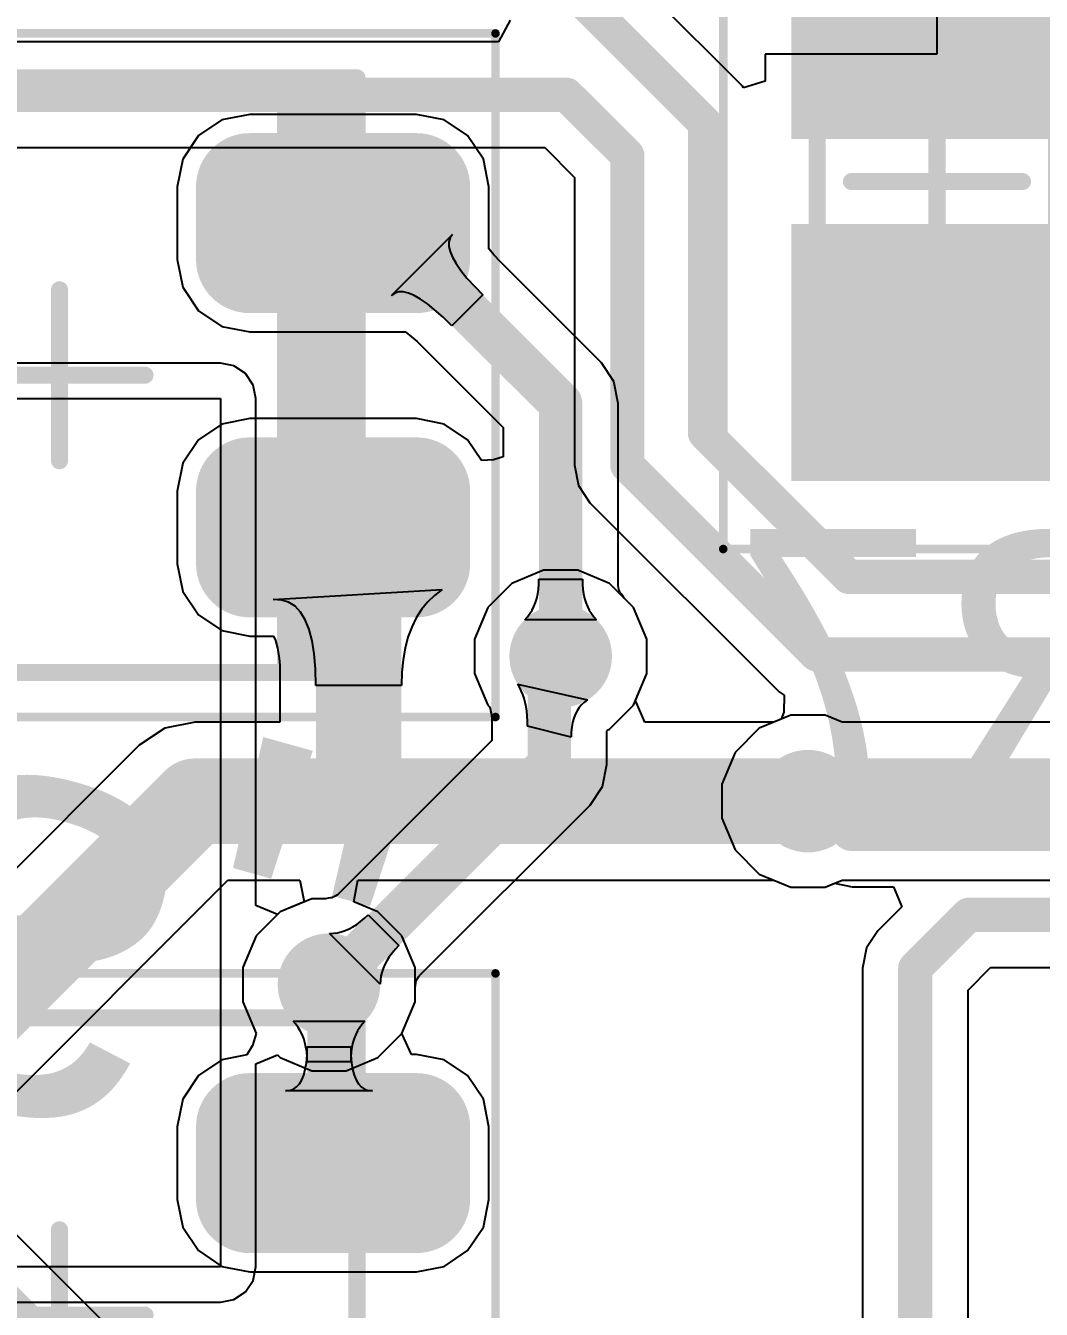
# Model space of a CAD drawing. Header units: millimetres. Extents: x 0 to 168, y 0 to 109.
# Drawn here: x 147.45 to 153.39, y 68.2 to 75.72 of the extents above; entities that cross this region are included whole.
import ezdxf

# ---------------------------------------------------------------- set-up
doc = ezdxf.new("R2010")
doc.units = ezdxf.units.MM
for name, color, linetype in [('BottomLayer', 5, 'Continuous'), ('BottomOverlay', 54, 'Continuous'), ('BottomPaste', 16, 'Continuous'), ('BottomSolder', 6, 'Continuous'), ('Mechanical13', 56, 'Continuous'), ('Mechanical15', 56, 'Continuous'), ('TopLayer', 1, 'Continuous'), ('TopOverlay', 2, 'Continuous'), ('TopPaste', 8, 'Continuous'), ('TopSolder', 216, 'Continuous'), ('ViaHoleLayer', 16, 'Continuous')]:
    doc.layers.add(name, color=color, linetype=linetype)
doc.styles.add('Arial', font='arial.ttf', dxfattribs={"height": 0.2})
doc.styles.add('Comic Sans MS', font='comic.ttf', dxfattribs={"height": 0.2})

# ---------------------------------------------------------------- blocks, each defined once
blk = doc.blocks.new('WS2812B_M____91')
at = {"layer": 'Mechanical13'}
blk.add_hatch(color=56, dxfattribs=at).paths.add_polyline_path([(-1.74, -1.74), (-1.2719, -1.74), (-1.2719, 1.74), (-1.74, 1.74)])
at = {"layer": 'TopLayer'}
h = blk.add_hatch(color=1, dxfattribs=at)
edge = h.paths.add_edge_path()
edge.add_arc((-2.0875, 0.6776), 0.2125, 180, 270)
edge.add_line((-2.0875, 0.4651), (-1.1125, 0.4651))
edge.add_arc((-1.1125, 0.6776), 0.2125, 270, 360)
edge.add_line((-0.9, 0.6776), (-0.9, 1.1026))
edge.add_arc((-1.1125, 1.1026), 0.2125, 0, 90)
edge.add_line((-1.1125, 1.3151), (-2.0875, 1.3151))
edge.add_arc((-2.0875, 1.1026), 0.2125, 90, 180)
edge.add_line((-2.3, 1.1026), (-2.3, 0.6776))
h = blk.add_hatch(color=1, dxfattribs=at)
edge = h.paths.add_edge_path()
edge.add_arc((1.1125, 0.6775), 0.2125, 180, 270)
edge.add_line((1.1125, 0.465), (2.0875, 0.465))
edge.add_arc((2.0875, 0.6775), 0.2125, 270, 360)
edge.add_line((2.3, 0.6775), (2.3, 1.1025))
edge.add_arc((2.0875, 1.1025), 0.2125, 0, 90)
edge.add_line((2.0875, 1.315), (1.1125, 1.315))
edge.add_arc((1.1125, 1.1025), 0.2125, 90, 180)
edge.add_line((0.9, 1.1025), (0.9, 0.6775))
h = blk.add_hatch(color=1, dxfattribs=at)
edge = h.paths.add_edge_path()
edge.add_arc((-2.0875, -1.1025), 0.2125, 180, 270)
edge.add_line((-2.0875, -1.315), (-1.1125, -1.315))
edge.add_arc((-1.1125, -1.1025), 0.2125, 270, 360)
edge.add_line((-0.9, -1.1025), (-0.9, -0.6775))
edge.add_arc((-1.1125, -0.6775), 0.2125, 0, 90)
edge.add_line((-1.1125, -0.465), (-2.0875, -0.465))
edge.add_arc((-2.0875, -0.6775), 0.2125, 90, 180)
edge.add_line((-2.3, -0.6775), (-2.3, -1.1025))
h = blk.add_hatch(color=1, dxfattribs=at)
edge = h.paths.add_edge_path()
edge.add_arc((1.1125, -1.1025), 0.2125, 180, 270)
edge.add_line((1.1125, -1.315), (2.0875, -1.315))
edge.add_arc((2.0875, -1.1025), 0.2125, 270, 360)
edge.add_line((2.3, -1.1025), (2.3, -0.6775))
edge.add_arc((2.0875, -0.6775), 0.2125, 0, 90)
edge.add_line((2.0875, -0.465), (1.1125, -0.465))
edge.add_arc((1.1125, -0.6775), 0.2125, 90, 180)
edge.add_line((0.9, -0.6775), (0.9, -1.1025))
at = {"layer": 'TopPaste'}
h = blk.add_hatch(color=8, dxfattribs=at)
edge = h.paths.add_edge_path()
edge.add_arc((-2.0875, 0.6776), 0.2125, 180, 270)
edge.add_line((-2.0875, 0.4651), (-1.1125, 0.4651))
edge.add_arc((-1.1125, 0.6776), 0.2125, 270, 360)
edge.add_line((-0.9, 0.6776), (-0.9, 1.1026))
edge.add_arc((-1.1125, 1.1026), 0.2125, 0, 90)
edge.add_line((-1.1125, 1.3151), (-2.0875, 1.3151))
edge.add_arc((-2.0875, 1.1026), 0.2125, 90, 180)
edge.add_line((-2.3, 1.1026), (-2.3, 0.6776))
h = blk.add_hatch(color=8, dxfattribs=at)
edge = h.paths.add_edge_path()
edge.add_arc((1.1125, 0.6775), 0.2125, 180, 270)
edge.add_line((1.1125, 0.465), (2.0875, 0.465))
edge.add_arc((2.0875, 0.6775), 0.2125, 270, 360)
edge.add_line((2.3, 0.6775), (2.3, 1.1025))
edge.add_arc((2.0875, 1.1025), 0.2125, 0, 90)
edge.add_line((2.0875, 1.315), (1.1125, 1.315))
edge.add_arc((1.1125, 1.1025), 0.2125, 90, 180)
edge.add_line((0.9, 1.1025), (0.9, 0.6775))
h = blk.add_hatch(color=8, dxfattribs=at)
edge = h.paths.add_edge_path()
edge.add_arc((-2.0875, -1.1025), 0.2125, 180, 270)
edge.add_line((-2.0875, -1.315), (-1.1125, -1.315))
edge.add_arc((-1.1125, -1.1025), 0.2125, 270, 360)
edge.add_line((-0.9, -1.1025), (-0.9, -0.6775))
edge.add_arc((-1.1125, -0.6775), 0.2125, 0, 90)
edge.add_line((-1.1125, -0.465), (-2.0875, -0.465))
edge.add_arc((-2.0875, -0.6775), 0.2125, 90, 180)
edge.add_line((-2.3, -0.6775), (-2.3, -1.1025))
h = blk.add_hatch(color=8, dxfattribs=at)
edge = h.paths.add_edge_path()
edge.add_arc((1.1125, -1.1025), 0.2125, 180, 270)
edge.add_line((1.1125, -1.315), (2.0875, -1.315))
edge.add_arc((2.0875, -1.1025), 0.2125, 270, 360)
edge.add_line((2.3, -1.1025), (2.3, -0.6775))
edge.add_arc((2.0875, -0.6775), 0.2125, 0, 90)
edge.add_line((2.0875, -0.465), (1.1125, -0.465))
edge.add_arc((1.1125, -0.6775), 0.2125, 90, 180)
edge.add_line((0.9, -0.6775), (0.9, -1.1025))
at = {"layer": 'TopSolder'}
h = blk.add_hatch(color=216, dxfattribs=at)
edge = h.paths.add_edge_path()
edge.add_arc((-2.0875, 0.6776), 0.3141, 180, 270)
edge.add_line((-2.0875, 0.3635), (-1.1125, 0.3635))
edge.add_arc((-1.1125, 0.6776), 0.3141, 270, 360)
edge.add_line((-0.7984, 0.6776), (-0.7984, 1.1026))
edge.add_arc((-1.1125, 1.1026), 0.3141, 0, 90)
edge.add_line((-1.1125, 1.4167), (-2.0875, 1.4167))
edge.add_arc((-2.0875, 1.1026), 0.3141, 90, 180)
edge.add_line((-2.4016, 1.1026), (-2.4016, 0.6776))
h = blk.add_hatch(color=216, dxfattribs=at)
edge = h.paths.add_edge_path()
edge.add_arc((1.1125, 0.6775), 0.3141, 180, 270)
edge.add_line((1.1125, 0.3634), (2.0875, 0.3634))
edge.add_arc((2.0875, 0.6775), 0.3141, 270, 360)
edge.add_line((2.4016, 0.6775), (2.4016, 1.1025))
edge.add_arc((2.0875, 1.1025), 0.3141, 0, 90)
edge.add_line((2.0875, 1.4166), (1.1125, 1.4166))
edge.add_arc((1.1125, 1.1025), 0.3141, 90, 180)
edge.add_line((0.7984, 1.1025), (0.7984, 0.6775))
h = blk.add_hatch(color=216, dxfattribs=at)
edge = h.paths.add_edge_path()
edge.add_arc((-2.0875, -1.1025), 0.3141, 180, 270)
edge.add_line((-2.0875, -1.4166), (-1.1125, -1.4166))
edge.add_arc((-1.1125, -1.1025), 0.3141, 270, 360)
edge.add_line((-0.7984, -1.1025), (-0.7984, -0.6775))
edge.add_arc((-1.1125, -0.6775), 0.3141, 0, 90)
edge.add_line((-1.1125, -0.3634), (-2.0875, -0.3634))
edge.add_arc((-2.0875, -0.6775), 0.3141, 90, 180)
edge.add_line((-2.4016, -0.6775), (-2.4016, -1.1025))
h = blk.add_hatch(color=216, dxfattribs=at)
edge = h.paths.add_edge_path()
edge.add_arc((1.1125, -1.1025), 0.3141, 180, 270)
edge.add_line((1.1125, -1.4166), (2.0875, -1.4166))
edge.add_arc((2.0875, -1.1025), 0.3141, 270, 360)
edge.add_line((2.4016, -1.1025), (2.4016, -0.6775))
edge.add_arc((2.0875, -0.6775), 0.3141, 0, 90)
edge.add_line((2.0875, -0.3634), (1.1125, -0.3634))
edge.add_arc((1.1125, -0.6775), 0.3141, 90, 180)
edge.add_line((0.7984, -0.6775), (0.7984, -1.1025))
at = {"layer": 'Mechanical13', "const_width": 0.1}
for points in [[(-1.74, -1.74), (-1.74, 1.74)], [(-1.74, 1.74), (1.74, 1.74)], [(1.74, -1.74), (1.74, 1.74)], [(-1.74, -1.74), (1.74, -1.74)]]:
    blk.add_lwpolyline(points, dxfattribs=at)
at = {"layer": 'Mechanical13', "const_width": 0.05}
for points in [[(-1.765, 1.74, 1), (-1.715, 1.74, 1)], [(-1.765, 1.74, 1), (-1.715, 1.74, 1)], [(1.715, 1.74, 1), (1.765, 1.74, 1)], [(1.715, 1.74, 1), (1.765, 1.74, 1)], [(-1.765, -1.74, 1), (-1.715, -1.74, 1)], [(-1.765, -1.74, 1), (-1.715, -1.74, 1)], [(1.715, -1.74, 1), (1.765, -1.74, 1)], [(1.715, -1.74, 1), (1.765, -1.74, 1)]]:
    blk.add_lwpolyline(points, format="xyb", close=True, dxfattribs=at)
at = {"layer": 'Mechanical15'}
for points, const_width in [([(-2.55, -2), (-2.55, 2)], 0.05), ([(-2.55, 2), (2.55, 2)], 0.05), ([(2.55, -2), (2.55, 2)], 0.05), ([(0, -0.5), (0, 0.5)], 0.1), ([(-0.5, 0), (0.5, 0)], 0.1), ([(-2.55, -2), (2.55, -2)], 0.05)]:
    blk.add_lwpolyline(points, dxfattribs=dict(at, const_width=const_width))
for points, const_width in [([(-2.5625, 2, 1), (-2.5375, 2, 1)], 0.025), ([(-2.5625, 2, 1), (-2.5375, 2, 1)], 0.025), ([(2.5375, 2, 1), (2.5625, 2, 1)], 0.025), ([(2.5375, 2, 1), (2.5625, 2, 1)], 0.025), ([(-0.025, 0.5, 1), (0.025, 0.5, 1)], 0.05), ([(-0.525, 0, 1), (-0.475, 0, 1)], 0.05), ([(0.475, 0, 1), (0.525, 0, 1)], 0.05), ([(-0.025, -0.5, 1), (0.025, -0.5, 1)], 0.05), ([(-2.5625, -2, 1), (-2.5375, -2, 1)], 0.025), ([(-2.5625, -2, 1), (-2.5375, -2, 1)], 0.025), ([(2.5375, -2, 1), (2.5625, -2, 1)], 0.025), ([(2.5375, -2, 1), (2.5625, -2, 1)], 0.025)]:
    blk.add_lwpolyline(points, format="xyb", close=True, dxfattribs=dict(at, const_width=const_width))
at = {"layer": 'TopOverlay'}
for points, const_width in [([(2.675, -1.74, 1), (2.425, -1.74, 1)], 0.25), ([(2.3625, -1.74, 1), (2.4875, -1.74, 1)], 0.125), ([(2.6125, -1.74, 1), (2.7375, -1.74, 1)], 0.125)]:
    blk.add_lwpolyline(points, format="xyb", close=True, dxfattribs=dict(at, const_width=const_width))
blk = doc.blocks.new('WS2812B_M____126')
at = {"layer": 'Mechanical13'}
blk.add_hatch(color=56, dxfattribs=at).paths.add_polyline_path([(-1.74, -1.74), (-1.2719, -1.74), (-1.2719, 1.74), (-1.74, 1.74)])
at = {"layer": 'TopLayer'}
h = blk.add_hatch(color=1, dxfattribs=at)
edge = h.paths.add_edge_path()
edge.add_arc((-2.0875, 0.6776), 0.2125, 180, 270)
edge.add_line((-2.0875, 0.4651), (-1.1125, 0.4651))
edge.add_arc((-1.1125, 0.6776), 0.2125, 270, 360)
edge.add_line((-0.9, 0.6776), (-0.9, 1.1026))
edge.add_arc((-1.1125, 1.1026), 0.2125, 0, 90)
edge.add_line((-1.1125, 1.3151), (-2.0875, 1.3151))
edge.add_arc((-2.0875, 1.1026), 0.2125, 90, 180)
edge.add_line((-2.3, 1.1026), (-2.3, 0.6776))
h = blk.add_hatch(color=1, dxfattribs=at)
edge = h.paths.add_edge_path()
edge.add_arc((1.1125, 0.6775), 0.2125, 180, 270)
edge.add_line((1.1125, 0.465), (2.0875, 0.465))
edge.add_arc((2.0875, 0.6775), 0.2125, 270, 360)
edge.add_line((2.3, 0.6775), (2.3, 1.1025))
edge.add_arc((2.0875, 1.1025), 0.2125, 0, 90)
edge.add_line((2.0875, 1.315), (1.1125, 1.315))
edge.add_arc((1.1125, 1.1025), 0.2125, 90, 180)
edge.add_line((0.9, 1.1025), (0.9, 0.6775))
h = blk.add_hatch(color=1, dxfattribs=at)
edge = h.paths.add_edge_path()
edge.add_arc((-2.0875, -1.1025), 0.2125, 180, 270)
edge.add_line((-2.0875, -1.315), (-1.1125, -1.315))
edge.add_arc((-1.1125, -1.1025), 0.2125, 270, 360)
edge.add_line((-0.9, -1.1025), (-0.9, -0.6775))
edge.add_arc((-1.1125, -0.6775), 0.2125, 0, 90)
edge.add_line((-1.1125, -0.465), (-2.0875, -0.465))
edge.add_arc((-2.0875, -0.6775), 0.2125, 90, 180)
edge.add_line((-2.3, -0.6775), (-2.3, -1.1025))
h = blk.add_hatch(color=1, dxfattribs=at)
edge = h.paths.add_edge_path()
edge.add_arc((1.1125, -1.1025), 0.2125, 180, 270)
edge.add_line((1.1125, -1.315), (2.0875, -1.315))
edge.add_arc((2.0875, -1.1025), 0.2125, 270, 360)
edge.add_line((2.3, -1.1025), (2.3, -0.6775))
edge.add_arc((2.0875, -0.6775), 0.2125, 0, 90)
edge.add_line((2.0875, -0.465), (1.1125, -0.465))
edge.add_arc((1.1125, -0.6775), 0.2125, 90, 180)
edge.add_line((0.9, -0.6775), (0.9, -1.1025))
at = {"layer": 'TopPaste'}
h = blk.add_hatch(color=8, dxfattribs=at)
edge = h.paths.add_edge_path()
edge.add_arc((-2.0875, 0.6776), 0.2125, 180, 270)
edge.add_line((-2.0875, 0.4651), (-1.1125, 0.4651))
edge.add_arc((-1.1125, 0.6776), 0.2125, 270, 360)
edge.add_line((-0.9, 0.6776), (-0.9, 1.1026))
edge.add_arc((-1.1125, 1.1026), 0.2125, 0, 90)
edge.add_line((-1.1125, 1.3151), (-2.0875, 1.3151))
edge.add_arc((-2.0875, 1.1026), 0.2125, 90, 180)
edge.add_line((-2.3, 1.1026), (-2.3, 0.6776))
h = blk.add_hatch(color=8, dxfattribs=at)
edge = h.paths.add_edge_path()
edge.add_arc((1.1125, 0.6775), 0.2125, 180, 270)
edge.add_line((1.1125, 0.465), (2.0875, 0.465))
edge.add_arc((2.0875, 0.6775), 0.2125, 270, 360)
edge.add_line((2.3, 0.6775), (2.3, 1.1025))
edge.add_arc((2.0875, 1.1025), 0.2125, 0, 90)
edge.add_line((2.0875, 1.315), (1.1125, 1.315))
edge.add_arc((1.1125, 1.1025), 0.2125, 90, 180)
edge.add_line((0.9, 1.1025), (0.9, 0.6775))
h = blk.add_hatch(color=8, dxfattribs=at)
edge = h.paths.add_edge_path()
edge.add_arc((-2.0875, -1.1025), 0.2125, 180, 270)
edge.add_line((-2.0875, -1.315), (-1.1125, -1.315))
edge.add_arc((-1.1125, -1.1025), 0.2125, 270, 360)
edge.add_line((-0.9, -1.1025), (-0.9, -0.6775))
edge.add_arc((-1.1125, -0.6775), 0.2125, 0, 90)
edge.add_line((-1.1125, -0.465), (-2.0875, -0.465))
edge.add_arc((-2.0875, -0.6775), 0.2125, 90, 180)
edge.add_line((-2.3, -0.6775), (-2.3, -1.1025))
h = blk.add_hatch(color=8, dxfattribs=at)
edge = h.paths.add_edge_path()
edge.add_arc((1.1125, -1.1025), 0.2125, 180, 270)
edge.add_line((1.1125, -1.315), (2.0875, -1.315))
edge.add_arc((2.0875, -1.1025), 0.2125, 270, 360)
edge.add_line((2.3, -1.1025), (2.3, -0.6775))
edge.add_arc((2.0875, -0.6775), 0.2125, 0, 90)
edge.add_line((2.0875, -0.465), (1.1125, -0.465))
edge.add_arc((1.1125, -0.6775), 0.2125, 90, 180)
edge.add_line((0.9, -0.6775), (0.9, -1.1025))
at = {"layer": 'TopSolder'}
h = blk.add_hatch(color=216, dxfattribs=at)
edge = h.paths.add_edge_path()
edge.add_arc((-2.0875, 0.6776), 0.3141, 180, 270)
edge.add_line((-2.0875, 0.3635), (-1.1125, 0.3635))
edge.add_arc((-1.1125, 0.6776), 0.3141, 270, 360)
edge.add_line((-0.7984, 0.6776), (-0.7984, 1.1026))
edge.add_arc((-1.1125, 1.1026), 0.3141, 0, 90)
edge.add_line((-1.1125, 1.4167), (-2.0875, 1.4167))
edge.add_arc((-2.0875, 1.1026), 0.3141, 90, 180)
edge.add_line((-2.4016, 1.1026), (-2.4016, 0.6776))
h = blk.add_hatch(color=216, dxfattribs=at)
edge = h.paths.add_edge_path()
edge.add_arc((1.1125, 0.6775), 0.3141, 180, 270)
edge.add_line((1.1125, 0.3634), (2.0875, 0.3634))
edge.add_arc((2.0875, 0.6775), 0.3141, 270, 360)
edge.add_line((2.4016, 0.6775), (2.4016, 1.1025))
edge.add_arc((2.0875, 1.1025), 0.3141, 0, 90)
edge.add_line((2.0875, 1.4166), (1.1125, 1.4166))
edge.add_arc((1.1125, 1.1025), 0.3141, 90, 180)
edge.add_line((0.7984, 1.1025), (0.7984, 0.6775))
h = blk.add_hatch(color=216, dxfattribs=at)
edge = h.paths.add_edge_path()
edge.add_arc((-2.0875, -1.1025), 0.3141, 180, 270)
edge.add_line((-2.0875, -1.4166), (-1.1125, -1.4166))
edge.add_arc((-1.1125, -1.1025), 0.3141, 270, 360)
edge.add_line((-0.7984, -1.1025), (-0.7984, -0.6775))
edge.add_arc((-1.1125, -0.6775), 0.3141, 0, 90)
edge.add_line((-1.1125, -0.3634), (-2.0875, -0.3634))
edge.add_arc((-2.0875, -0.6775), 0.3141, 90, 180)
edge.add_line((-2.4016, -0.6775), (-2.4016, -1.1025))
h = blk.add_hatch(color=216, dxfattribs=at)
edge = h.paths.add_edge_path()
edge.add_arc((1.1125, -1.1025), 0.3141, 180, 270)
edge.add_line((1.1125, -1.4166), (2.0875, -1.4166))
edge.add_arc((2.0875, -1.1025), 0.3141, 270, 360)
edge.add_line((2.4016, -1.1025), (2.4016, -0.6775))
edge.add_arc((2.0875, -0.6775), 0.3141, 0, 90)
edge.add_line((2.0875, -0.3634), (1.1125, -0.3634))
edge.add_arc((1.1125, -0.6775), 0.3141, 90, 180)
edge.add_line((0.7984, -0.6775), (0.7984, -1.1025))
at = {"layer": 'Mechanical13', "const_width": 0.1}
for points in [[(-1.74, 1.74), (-1.74, -1.74)], [(1.74, 1.74), (-1.74, 1.74)], [(1.74, 1.74), (1.74, -1.74)], [(1.74, -1.74), (-1.74, -1.74)]]:
    blk.add_lwpolyline(points, dxfattribs=at)
at = {"layer": 'Mechanical13', "const_width": 0.05}
for points in [[(-1.765, 1.74, 1), (-1.715, 1.74, 1)], [(-1.765, 1.74, 1), (-1.715, 1.74, 1)], [(1.715, 1.74, 1), (1.765, 1.74, 1)], [(1.715, 1.74, 1), (1.765, 1.74, 1)], [(-1.765, -1.74, 1), (-1.715, -1.74, 1)], [(-1.765, -1.74, 1), (-1.715, -1.74, 1)], [(1.715, -1.74, 1), (1.765, -1.74, 1)], [(1.715, -1.74, 1), (1.765, -1.74, 1)]]:
    blk.add_lwpolyline(points, format="xyb", close=True, dxfattribs=at)
at = {"layer": 'Mechanical15'}
for points, const_width in [([(-2.55, 2), (-2.55, -2)], 0.05), ([(2.55, 2), (-2.55, 2)], 0.05), ([(2.55, 2), (2.55, -2)], 0.05), ([(0, 0.5), (0, -0.5)], 0.1), ([(0.5, 0), (-0.5, 0)], 0.1), ([(2.55, -2), (-2.55, -2)], 0.05)]:
    blk.add_lwpolyline(points, dxfattribs=dict(at, const_width=const_width))
for points, const_width in [([(-2.5625, 2, 1), (-2.5375, 2, 1)], 0.025), ([(-2.5625, 2, 1), (-2.5375, 2, 1)], 0.025), ([(2.5375, 2, 1), (2.5625, 2, 1)], 0.025), ([(2.5375, 2, 1), (2.5625, 2, 1)], 0.025), ([(-0.025, 0.5, 1), (0.025, 0.5, 1)], 0.05), ([(-0.525, 0, 1), (-0.475, 0, 1)], 0.05), ([(0.475, 0, 1), (0.525, 0, 1)], 0.05), ([(-0.025, -0.5, 1), (0.025, -0.5, 1)], 0.05), ([(-2.5625, -2, 1), (-2.5375, -2, 1)], 0.025), ([(-2.5625, -2, 1), (-2.5375, -2, 1)], 0.025), ([(2.5375, -2, 1), (2.5625, -2, 1)], 0.025), ([(2.5375, -2, 1), (2.5625, -2, 1)], 0.025)]:
    blk.add_lwpolyline(points, format="xyb", close=True, dxfattribs=dict(at, const_width=const_width))
at = {"layer": 'TopOverlay'}
for points, const_width in [([(2.675, -1.74, 1), (2.425, -1.74, 1)], 0.25), ([(2.3625, -1.74, 1), (2.4875, -1.74, 1)], 0.125), ([(2.6125, -1.74, 1), (2.7375, -1.74, 1)], 0.125)]:
    blk.add_lwpolyline(points, format="xyb", close=True, dxfattribs=dict(at, const_width=const_width))
blk = doc.blocks.new('RES0805_B_141')
at = {"layer": 'BottomLayer'}
for points in [[(-0.35, 0.75), (-0.35, -0.75), (-1.65, -0.75), (-1.65, 0.75)], [(1.65, 0.75), (1.65, -0.75), (0.35, -0.75), (0.35, 0.75)]]:
    blk.add_hatch(color=5, dxfattribs=at).paths.add_polyline_path(points)
at = {"layer": 'BottomPaste'}
for points in [[(-0.35, 0.75), (-0.35, -0.75), (-1.65, -0.75), (-1.65, 0.75)], [(1.65, 0.75), (1.65, -0.75), (0.35, -0.75), (0.35, 0.75)]]:
    blk.add_hatch(color=16, dxfattribs=at).paths.add_polyline_path(points)
at = {"layer": 'BottomSolder'}
for points in [[(-0.2484, 0.8516), (-0.2484, -0.8516), (-1.7516, -0.8516), (-1.7516, 0.8516)], [(1.7516, 0.8516), (1.7516, -0.8516), (0.2484, -0.8516), (0.2484, 0.8516)]]:
    blk.add_hatch(color=6, dxfattribs=at).paths.add_polyline_path(points)
at = {"layer": 'Mechanical13', "const_width": 0.1}
for points in [[(-1.1, 0.7), (1.1, 0.7)], [(-1.1, 0.7), (-1.1, -0.7)], [(1.1, 0.7), (1.1, -0.7)], [(-1.1, -0.7), (1.1, -0.7)]]:
    blk.add_lwpolyline(points, dxfattribs=at)
at = {"layer": 'Mechanical13', "const_width": 0.05}
for points in [[(-1.125, 0.7, 1), (-1.075, 0.7, 1)], [(-1.125, 0.7, 1), (-1.075, 0.7, 1)], [(1.075, 0.7, 1), (1.125, 0.7, 1)], [(1.075, 0.7, 1), (1.125, 0.7, 1)], [(-1.125, -0.7, 1), (-1.075, -0.7, 1)], [(-1.125, -0.7, 1), (-1.075, -0.7, 1)], [(1.075, -0.7, 1), (1.125, -0.7, 1)], [(1.075, -0.7, 1), (1.125, -0.7, 1)]]:
    blk.add_lwpolyline(points, format="xyb", close=True, dxfattribs=at)
at = {"layer": 'Mechanical15'}
for points, const_width in [([(-2.15, 1.25), (2.15, 1.25)], 0.05), ([(-2.15, 1.25), (-2.15, -1.25)], 0.05), ([(2.15, 1.25), (2.15, -1.25)], 0.05), ([(0, 0.5), (0, -0.5)], 0.1), ([(-0.5, 0), (0.5, 0)], 0.1), ([(-2.15, -1.25), (2.15, -1.25)], 0.05)]:
    blk.add_lwpolyline(points, dxfattribs=dict(at, const_width=const_width))
for points, const_width in [([(-2.1625, 1.25, 1), (-2.1375, 1.25, 1)], 0.025), ([(-2.1625, 1.25, 1), (-2.1375, 1.25, 1)], 0.025), ([(2.1375, 1.25, 1), (2.1625, 1.25, 1)], 0.025), ([(2.1375, 1.25, 1), (2.1625, 1.25, 1)], 0.025), ([(-0.025, 0.5, 1), (0.025, 0.5, 1)], 0.05), ([(-0.525, 0, 1), (-0.475, 0, 1)], 0.05), ([(0.475, 0, 1), (0.525, 0, 1)], 0.05), ([(-0.025, -0.5, 1), (0.025, -0.5, 1)], 0.05), ([(-2.1625, -1.25, 1), (-2.1375, -1.25, 1)], 0.025), ([(-2.1625, -1.25, 1), (-2.1375, -1.25, 1)], 0.025), ([(2.1375, -1.25, 1), (2.1625, -1.25, 1)], 0.025), ([(2.1375, -1.25, 1), (2.1625, -1.25, 1)], 0.025)]:
    blk.add_lwpolyline(points, format="xyb", close=True, dxfattribs=dict(at, const_width=const_width))

msp = doc.modelspace()

# ---------------------------------------------------------------- hatches: boundary and pattern name
at = {"layer": 'BottomLayer'}
h = msp.add_hatch(color=5, dxfattribs=at)
edge = h.paths.add_edge_path()
edge.add_arc((150.5802, 72.0254), 0.3, 0, 360)
h = msp.add_hatch(color=5, dxfattribs=at)
edge = h.paths.add_edge_path()
edge.add_arc((152.0266, 71.1779), 0.3, 0, 360)
h = msp.add_hatch(color=5, dxfattribs=at)
edge = h.paths.add_edge_path()
edge.add_arc((149.225, 70.104), 0.3, 0, 360)
at = {"layer": 'TopLayer'}
h = msp.add_hatch(color=1, dxfattribs=at)
edge = h.paths.add_edge_path()
edge.add_arc((150.5802, 72.0254), 0.3, 0, 360)
h = msp.add_hatch(color=1, dxfattribs=at)
edge = h.paths.add_edge_path()
edge.add_arc((152.0266, 71.1779), 0.3, 0, 360)
h = msp.add_hatch(color=1, dxfattribs=at)
edge = h.paths.add_edge_path()
edge.add_arc((149.225, 70.104), 0.3, 0, 360)
at = {"layer": 'ViaHoleLayer'}
h = msp.add_hatch(color=16, dxfattribs=at)
edge = h.paths.add_edge_path()
edge.add_arc((150.5802, 72.0254), 0.15, 0, 360)
h = msp.add_hatch(color=16, dxfattribs=at)
edge = h.paths.add_edge_path()
edge.add_arc((152.0266, 71.1779), 0.15, 0, 360)
h = msp.add_hatch(color=16, dxfattribs=at)
edge = h.paths.add_edge_path()
edge.add_arc((149.225, 70.104), 0.15, 0, 360)

# ---------------------------------------------------------------- linework, layer by layer
at = {"layer": 'BottomLayer'}
for p, q in [((151.6428, 75.3624), (150.7076, 76.2976)), ((152.781, 75.803), (152.781, 75.549)), ((150.2844, 75.7471), (150.2165, 75.6201)), ((150.2165, 75.6201), (124.3133, 75.6201)), ((152.781, 75.549), (151.777, 75.549)), ((151.777, 75.549), (151.777, 75.3901)), ((151.65, 75.3516), (151.6428, 75.3624)), ((151.777, 75.3901), (151.65, 75.3516)), ((124.4414, 75.0019), (150.4869, 75.0019)), ((150.4869, 75.0019), (150.6611, 74.8277)), ((150.6611, 74.8277), (150.6611, 73.1429)), ((148.59, 73.7402), (137.4578, 73.7402)), ((148.6693, 73.7244), (148.59, 73.7402)), ((148.7365, 73.6795), (148.6693, 73.7244)), ((148.7814, 73.6123), (148.7365, 73.6795)), ((148.7972, 73.533), (148.7814, 73.6123)), ((112.141, 73.533), (148.59, 73.533)), ((148.59, 73.533), (148.59, 68.453)), ((148.7972, 70.5674), (148.7972, 73.533)), ((150.6611, 73.1429), (150.6846, 73.0246)), ((150.6846, 73.0246), (150.7516, 72.9243)), ((150.7516, 72.9243), (151.8586, 71.8174)), ((150.4801, 72.5286), (150.2951, 72.452)), ((150.6802, 72.5286), (150.4801, 72.5286)), ((150.8652, 72.452), (150.6802, 72.5286)), ((150.2951, 72.452), (150.1536, 72.3105)), ((151.0067, 72.3105), (150.8652, 72.452)), ((150.1536, 72.3105), (150.077, 72.1255)), ((151.0834, 72.1255), (151.0067, 72.3105)), ((150.077, 72.1255), (150.077, 71.9253)), ((151.0834, 71.9253), (151.0834, 72.1255)), ((150.077, 71.9253), (150.1536, 71.7404)), ((151.0067, 71.7404), (151.0834, 71.9253)), ((150.3392, 71.8439), (150.3281, 71.8628)), ((150.3281, 71.8628), (150.7377, 71.7701)), ((150.3493, 71.8237), (150.3392, 71.8439)), ((150.3581, 71.8022), (150.3493, 71.8237)), ((151.8586, 71.8174), (151.887, 71.7984)), ((150.1536, 71.7404), (150.1637, 71.7303)), ((150.1637, 71.7303), (150.1639, 71.7297)), ((150.3657, 71.7795), (150.3581, 71.8022)), ((150.3722, 71.7554), (150.3657, 71.7795)), ((150.3775, 71.7301), (150.3722, 71.7554)), ((150.3816, 71.7035), (150.3775, 71.7301)), ((150.7029, 71.7423), (150.6884, 71.7254)), ((150.7193, 71.7572), (150.7029, 71.7423)), ((150.7377, 71.7701), (150.7193, 71.7572)), ((150.8652, 71.5988), (151.0067, 71.7404)), ((151.887, 71.7984), (151.886, 71.6978)), ((150.1639, 71.7297), (150.1673, 71.7195)), ((150.1673, 71.7195), (150.1706, 71.7072)), ((150.1706, 71.7072), (150.1736, 71.693)), ((150.1736, 71.693), (150.1758, 71.6791)), ((150.1758, 71.6791), (150.1773, 71.6609)), ((150.1773, 71.6609), (150.1773, 71.5324)), ((150.3864, 71.6464), (150.3816, 71.7035)), ((150.6564, 71.6628), (150.6497, 71.638)), ((150.6651, 71.6857), (150.6564, 71.6628)), ((150.6758, 71.7065), (150.6651, 71.6857)), ((150.6884, 71.7254), (150.6758, 71.7065)), ((151.8694, 71.6574), (151.7416, 71.6045)), ((151.886, 71.6978), (151.8694, 71.6574)), ((150.3869, 71.6159), (150.3864, 71.6464)), ((150.6409, 71.5517), (150.3869, 71.6159)), ((150.6419, 71.5824), (150.6409, 71.5517)), ((150.6448, 71.6112), (150.6419, 71.5824)), ((150.6497, 71.638), (150.6448, 71.6112)), ((150.8506, 71.585), (150.8519, 71.5923)), ((150.8506, 71.3929), (150.8506, 71.585)), ((150.8519, 71.5923), (150.8523, 71.5935)), ((150.8523, 71.5935), (150.8652, 71.5988)), ((151.7416, 71.6045), (151.6, 71.4629)), ((150.1773, 71.5324), (149.2792, 70.6343)), ((151.6, 71.4629), (151.5234, 71.278)), ((150.825, 71.2641), (150.8506, 71.3929)), ((150.752, 71.1549), (150.825, 71.2641)), ((151.5234, 71.278), (151.5234, 71.0778)), ((149.7553, 70.1582), (150.752, 71.1549)), ((151.5234, 71.0778), (151.6, 70.8928)), ((151.6, 70.8928), (151.7416, 70.7513)), ((151.7416, 70.7513), (151.9265, 70.6747)), ((152.1267, 70.6747), (152.1808, 70.6971)), ((152.1808, 70.6971), (152.2851, 70.6763)), ((149.1249, 70.6072), (148.94, 70.5306)), ((149.2041, 70.6072), (149.1249, 70.6072)), ((149.2201, 70.611), (149.2041, 70.6072)), ((149.2333, 70.6115), (149.2201, 70.611)), ((149.2368, 70.612), (149.2333, 70.6115)), ((149.2409, 70.6129), (149.2368, 70.612)), ((149.2462, 70.6147), (149.2409, 70.6129)), ((149.2529, 70.6176), (149.2462, 70.6147)), ((149.261, 70.6219), (149.2529, 70.6176)), ((149.2707, 70.6281), (149.261, 70.6219)), ((149.2792, 70.6343), (149.2707, 70.6281)), ((151.9265, 70.6747), (152.1267, 70.6747)), ((152.2851, 70.6763), (152.5267, 70.6763)), ((152.5267, 70.6763), (152.5753, 70.559)), ((148.9242, 70.5148), (148.7972, 70.5674)), ((148.94, 70.5306), (148.9242, 70.5148)), ((152.5753, 70.559), (152.4354, 70.4191)), ((149.3654, 70.4428), (149.3879, 70.457)), ((149.3879, 70.457), (149.4103, 70.4736)), ((149.4103, 70.4736), (149.4325, 70.4923)), ((149.4325, 70.4923), (149.4547, 70.5133)), ((149.4547, 70.5133), (149.6343, 70.3337)), ((149.228, 70.404), (149.2512, 70.4049)), ((149.525, 70.107), (149.228, 70.404)), ((149.2512, 70.4049), (149.2743, 70.408)), ((149.2743, 70.408), (149.2972, 70.4133)), ((149.2972, 70.4133), (149.32, 70.4209)), ((149.32, 70.4209), (149.3428, 70.4307)), ((149.3428, 70.4307), (149.3654, 70.4428)), ((152.4354, 70.4191), (152.3684, 70.3188)), ((149.6133, 70.3115), (149.5946, 70.2893)), ((149.6343, 70.3337), (149.6133, 70.3115)), ((152.3684, 70.3188), (152.3449, 70.2005)), ((149.5638, 70.2444), (149.5517, 70.2218)), ((149.578, 70.2669), (149.5638, 70.2444)), ((149.5946, 70.2893), (149.578, 70.2669)), ((149.529, 70.1533), (149.5259, 70.1302)), ((149.5343, 70.1762), (149.529, 70.1533)), ((149.5419, 70.199), (149.5343, 70.1762)), ((149.5517, 70.2218), (149.5419, 70.199)), ((149.7491, 70.1497), (149.7553, 70.1582)), ((152.3449, 70.2005), (152.3449, 66.167)), ((152.9631, 70.0724), (153.0946, 70.2039)), ((153.0946, 70.2039), (153.8017, 70.2039)), ((149.5259, 70.1302), (149.525, 70.107)), ((149.7282, 70.0831), (149.732, 70.0991)), ((149.7282, 70.0039), (149.7282, 70.0831)), ((149.732, 70.0991), (149.7325, 70.1123)), ((149.7325, 70.1123), (149.733, 70.1158)), ((149.733, 70.1158), (149.734, 70.1199)), ((149.734, 70.1199), (149.7357, 70.1252)), ((149.7357, 70.1252), (149.7386, 70.1318)), ((149.7386, 70.1318), (149.7429, 70.14)), ((149.7429, 70.14), (149.7491, 70.1497)), ((149.6516, 69.819), (149.7282, 70.0039)), ((152.9631, 66.295), (152.9631, 70.0724)), ((149.51, 69.6774), (149.6516, 69.819)), ((148.7972, 69.6406), (148.9242, 69.6932)), ((148.7972, 68.453), (148.7972, 69.6406)), ((148.9242, 69.6932), (148.94, 69.6774)), ((148.94, 69.6774), (149.1249, 69.6008)), ((149.3251, 69.6008), (149.51, 69.6774)), ((149.1249, 69.6008), (149.3251, 69.6008)), ((148.59, 68.453), (136.4882, 68.453)), ((148.7814, 68.3737), (148.7972, 68.453)), ((148.7365, 68.3065), (148.7814, 68.3737)), ((148.6693, 68.2616), (148.7365, 68.3065)), ((136.4882, 68.2458), (148.59, 68.2458)), ((148.59, 68.2458), (148.6693, 68.2616))]:
    msp.add_line(p, q, dxfattribs=at)
for points, const_width in [([(150.489, 76.079), (151.4242, 75.1438)], 0.2), ([(124.3133, 75.311), (150.6149, 75.311)], 0.2), ([(150.6149, 75.311), (150.9702, 74.9557)], 0.2), ([(151.4242, 73.331), (151.4242, 75.1438)], 0.2), ([(150.9702, 73.1429), (150.9702, 74.9557)], 0.2), ([(152.781, 73.549), (154.162, 73.549)], 0.2), ([(151.4242, 73.331), (152.2652, 72.49)], 0.2), ([(150.9702, 73.1429), (152.0772, 72.036)], 0.2), ([(152.2652, 72.49), (155.453, 72.49)], 0.2), ([(150.5139, 71.9592), (150.5802, 72.0254)], 0.254), ([(152.0772, 72.036), (155.453, 72.036)], 0.2), ([(150.5139, 71.3929), (150.5139, 71.9592)], 0.254), ([(149.225, 70.104), (150.5139, 71.3929)], 0.254), ([(152.0266, 71.1779), (152.1202, 71.1779)], 0.254), ([(152.1202, 71.1779), (152.2851, 71.013)], 0.254), ([(152.2851, 71.013), (155.476, 71.013)], 0.254), ([(152.654, 70.2005), (152.9665, 70.513)], 0.2), ([(152.9665, 70.513), (155.476, 70.513)], 0.2), ([(152.654, 66.167), (152.654, 70.2005)], 0.2)]:
    msp.add_lwpolyline(points, dxfattribs=dict(at, const_width=const_width))
for points, const_width in [([(150.5649, 75.311, 1), (150.6649, 75.311, 1)], 0.1), ([(150.5649, 75.311, 1), (150.6649, 75.311, 1)], 0.1), ([(151.3742, 75.1438, 1), (151.4742, 75.1438, 1)], 0.1), ([(151.3742, 75.1438, 1), (151.4742, 75.1438, 1)], 0.1), ([(150.9202, 74.9557, 1), (151.0202, 74.9557, 1)], 0.1), ([(150.9202, 74.9557, 1), (151.0202, 74.9557, 1)], 0.1), ([(152.731, 73.549, 1), (152.831, 73.549, 1)], 0.1), ([(151.3742, 73.331, 1), (151.4742, 73.331, 1)], 0.1), ([(151.3742, 73.331, 1), (151.4742, 73.331, 1)], 0.1), ([(150.9202, 73.1429, 1), (151.0202, 73.1429, 1)], 0.1), ([(150.9202, 73.1429, 1), (151.0202, 73.1429, 1)], 0.1), ([(152.2152, 72.49, 1), (152.3152, 72.49, 1)], 0.1), ([(152.2152, 72.49, 1), (152.3152, 72.49, 1)], 0.1), ([(150.5167, 72.0254, 1), (150.6437, 72.0254, 1)], 0.127), ([(152.0272, 72.036, 1), (152.1272, 72.036, 1)], 0.1), ([(152.0272, 72.036, 1), (152.1272, 72.036, 1)], 0.1), ([(150.4504, 71.9592, 1), (150.5774, 71.9592, 1)], 0.127), ([(150.4504, 71.9592, 1), (150.5774, 71.9592, 1)], 0.127), ([(150.4504, 71.3929, 1), (150.5774, 71.3929, 1)], 0.127), ([(150.4504, 71.3929, 1), (150.5774, 71.3929, 1)], 0.127), ([(151.9631, 71.1779, 1), (152.0901, 71.1779, 1)], 0.127), ([(152.0567, 71.1779, 1), (152.1837, 71.1779, 1)], 0.127), ([(152.0567, 71.1779, 1), (152.1837, 71.1779, 1)], 0.127), ([(152.2216, 71.013, 1), (152.3486, 71.013, 1)], 0.127), ([(152.2216, 71.013, 1), (152.3486, 71.013, 1)], 0.127), ([(152.9165, 70.513, 1), (153.0165, 70.513, 1)], 0.1), ([(152.9165, 70.513, 1), (153.0165, 70.513, 1)], 0.1), ([(149.1615, 70.104, 1), (149.2885, 70.104, 1)], 0.127), ([(152.604, 70.2005, 1), (152.704, 70.2005, 1)], 0.1), ([(152.604, 70.2005, 1), (152.704, 70.2005, 1)], 0.1)]:
    msp.add_lwpolyline(points, format="xyb", close=True, dxfattribs=dict(at, const_width=const_width))
at = {"layer": 'TopLayer'}
for p, q in [((148.7615, 75.1963), (148.5993, 75.1641)), ((149.7365, 75.1963), (148.7615, 75.1963)), ((149.8987, 75.1641), (149.7365, 75.1963)), ((148.5993, 75.1641), (148.4618, 75.0722)), ((150.0362, 75.0722), (149.8987, 75.1641)), ((148.4618, 75.0722), (148.37, 74.9347)), ((150.1281, 74.9347), (150.0362, 75.0722)), ((148.37, 74.9347), (148.3377, 74.7725)), ((150.1604, 74.7725), (150.1281, 74.9347)), ((148.3377, 74.7725), (148.3377, 74.3475)), ((150.1604, 74.4103), (150.1604, 74.7725)), ((149.5909, 74.137), (149.947, 74.4931)), ((149.9329, 74.4737), (149.9259, 74.4508)), ((149.9259, 74.4508), (149.9259, 74.4242)), ((149.947, 74.4931), (149.9329, 74.4737)), ((149.9259, 74.4242), (149.933, 74.3942)), ((149.933, 74.3942), (149.9472, 74.3606)), ((149.9472, 74.3606), (149.9684, 74.3235)), ((150.1628, 74.4068), (150.1604, 74.4103)), ((150.1891, 74.374), (150.1628, 74.4068)), ((150.2274, 74.3327), (150.1891, 74.374)), ((148.3377, 74.3475), (148.37, 74.1853)), ((149.9684, 74.3235), (149.9967, 74.2828)), ((150.8182, 73.7419), (150.2274, 74.3327)), ((149.9967, 74.2828), (150.0321, 74.2386)), ((150.0321, 74.2386), (150.1241, 74.1396)), ((148.37, 74.1853), (148.4618, 74.0478)), ((149.6103, 74.1511), (149.5909, 74.137)), ((149.6333, 74.1581), (149.6103, 74.1511)), ((149.6598, 74.1581), (149.6333, 74.1581)), ((149.6898, 74.151), (149.6598, 74.1581)), ((149.7234, 74.1369), (149.6898, 74.151)), ((149.7605, 74.1156), (149.7234, 74.1369)), ((150.1241, 74.1396), (149.9445, 73.96)), ((149.8012, 74.0873), (149.7605, 74.1156)), ((149.8932, 74.0095), (149.8012, 74.0873)), ((148.4618, 74.0478), (148.5993, 73.9559)), ((149.9445, 73.96), (149.8932, 74.0095)), ((148.5993, 73.9559), (148.7615, 73.9236)), ((148.7615, 73.9236), (149.6737, 73.9236)), ((149.6737, 73.9236), (149.6748, 73.9229)), ((149.6748, 73.9229), (149.7413, 73.8666)), ((149.7413, 73.8666), (150.2435, 73.3644)), ((150.8912, 73.6327), (150.8182, 73.7419)), ((150.9168, 73.5039), (150.8912, 73.6327)), ((150.9168, 72.4388), (150.9168, 73.5039)), ((148.5993, 73.384), (148.4618, 73.2921)), ((148.7615, 73.4163), (148.5993, 73.384)), ((149.7365, 73.4163), (148.7615, 73.4163)), ((149.8987, 73.384), (149.7365, 73.4163)), ((150.0362, 73.2921), (149.8987, 73.384)), ((150.2435, 73.3644), (150.2435, 73.1931)), ((148.4618, 73.2921), (148.37, 73.1546)), ((150.1165, 73.172), (150.0362, 73.2921)), ((150.187, 73.1743), (150.1165, 73.172)), ((150.2435, 73.1931), (150.187, 73.1743)), ((148.37, 73.1546), (148.3377, 72.9924)), ((148.3377, 72.9924), (148.3377, 72.5674)), ((148.3377, 72.5674), (148.37, 72.4052)), ((148.899, 72.3569), (149.8875, 72.4164)), ((149.8875, 72.4164), (149.8422, 72.3821)), ((150.4457, 72.3902), (150.4498, 72.4177)), ((150.4498, 72.4177), (150.4523, 72.4467)), ((150.4523, 72.4467), (150.4532, 72.4772)), ((150.4532, 72.4772), (150.7072, 72.4772)), ((150.7072, 72.4772), (150.708, 72.4467)), ((150.708, 72.4467), (150.7105, 72.4177)), ((150.7105, 72.4177), (150.7146, 72.3902)), ((150.9184, 72.4283), (150.9168, 72.4388)), ((150.9209, 72.4171), (150.9184, 72.4283)), ((150.9236, 72.4083), (150.9209, 72.4171)), ((150.9263, 72.4016), (150.9236, 72.4083)), ((148.37, 72.4052), (148.4618, 72.2677)), ((148.9465, 72.3546), (148.899, 72.3569)), ((148.989, 72.3416), (148.9465, 72.3546)), ((149.0265, 72.3179), (148.989, 72.3416)), ((149.8017, 72.3429), (149.7659, 72.2988)), ((149.8422, 72.3821), (149.8017, 72.3429)), ((150.4233, 72.3167), (150.4324, 72.3397)), ((150.4324, 72.3397), (150.4399, 72.3642)), ((150.4399, 72.3642), (150.4457, 72.3902)), ((150.7146, 72.3902), (150.7204, 72.3642)), ((150.7204, 72.3642), (150.7279, 72.3397)), ((150.7279, 72.3397), (150.737, 72.3167)), ((150.9288, 72.3966), (150.9263, 72.4016)), ((150.931, 72.393), (150.9288, 72.3966)), ((150.9331, 72.3902), (150.931, 72.393)), ((150.9421, 72.3805), (150.9331, 72.3902)), ((150.9507, 72.3665), (150.9421, 72.3805)), ((151.0067, 72.3105), (150.9507, 72.3665)), ((148.4618, 72.2677), (148.5993, 72.1758)), ((149.059, 72.2836), (149.0265, 72.3179)), ((149.0865, 72.2387), (149.059, 72.2836)), ((149.7659, 72.2988), (149.7349, 72.2499)), ((150.3702, 72.2397), (150.3859, 72.2567)), ((150.3859, 72.2567), (150.4, 72.2752)), ((150.4, 72.2752), (150.4125, 72.2952)), ((150.4125, 72.2952), (150.4233, 72.3167)), ((150.737, 72.3167), (150.7478, 72.2952)), ((150.7478, 72.2952), (150.7603, 72.2752)), ((150.7603, 72.2752), (150.7744, 72.2567)), ((150.7744, 72.2567), (150.7902, 72.2397)), ((151.0834, 72.1255), (151.0067, 72.3105)), ((149.109, 72.183), (149.0865, 72.2387)), ((149.1265, 72.1167), (149.109, 72.183)), ((149.7087, 72.1961), (149.6872, 72.1374)), ((149.7349, 72.2499), (149.7087, 72.1961)), ((150.7902, 72.2397), (150.3702, 72.2397)), ((148.5993, 72.1758), (148.7615, 72.1436)), ((148.7615, 72.1436), (148.9015, 72.1436)), ((148.9015, 72.1436), (148.9121, 72.1175)), ((148.9121, 72.1175), (148.9237, 72.0736)), ((149.139, 72.0398), (149.1265, 72.1167)), ((149.6872, 72.1374), (149.6705, 72.0738)), ((151.0834, 71.9253), (151.0834, 72.1255)), ((148.9237, 72.0736), (148.9333, 72.0143)), ((149.1465, 71.9521), (149.139, 72.0398)), ((149.6705, 72.0738), (149.6586, 72.0054)), ((148.9333, 72.0143), (148.937, 71.9713)), ((148.937, 71.9713), (148.937, 71.6399)), ((149.6586, 72.0054), (149.6514, 71.9321)), ((149.149, 71.8539), (149.1465, 71.9521)), ((149.6514, 71.9321), (149.649, 71.8539)), ((151.0177, 71.767), (151.0834, 71.9253)), ((149.649, 71.8539), (149.149, 71.8539)), ((151.0722, 71.6399), (151.0177, 71.767)), ((151.9265, 71.6811), (151.8272, 71.6399)), ((152.1267, 71.6811), (151.9265, 71.6811)), ((152.226, 71.6399), (152.1267, 71.6811)), ((148.265, 71.6048), (148.1151, 71.5046)), ((148.4418, 71.6399), (148.265, 71.6048)), ((148.937, 71.6399), (148.4418, 71.6399)), ((151.8272, 71.6399), (151.0722, 71.6399)), ((153.6635, 71.6399), (152.226, 71.6399)), ((148.1151, 71.5046), (146.5077, 69.8972)), ((148.1151, 71.5046), (148.1151, 71.5046)), ((147.1859, 69.2684), (148.6332, 70.7158)), ((148.6332, 70.7158), (149.0552, 70.7158)), ((149.0552, 70.7158), (149.0805, 70.5888)), ((149.3695, 70.5888), (149.3948, 70.7158)), ((149.3948, 70.7158), (151.8272, 70.7158)), ((151.8272, 70.7158), (151.9265, 70.6747)), ((152.1267, 70.6747), (152.226, 70.7158)), ((152.226, 70.7158), (153.8549, 70.7158)), ((151.9265, 70.6747), (152.1267, 70.6747)), ((148.94, 70.5306), (148.7984, 70.389)), ((149.0805, 70.5888), (148.94, 70.5306)), ((149.51, 70.5306), (149.3695, 70.5888)), ((149.6516, 70.389), (149.51, 70.5306)), ((148.7984, 70.389), (148.7218, 70.2041)), ((149.7282, 70.2041), (149.6516, 70.389)), ((148.7218, 70.2041), (148.7218, 70.0039)), ((149.7282, 70.0039), (149.7282, 70.2041)), ((148.7218, 70.0039), (148.7984, 69.819)), ((149.6516, 69.819), (149.7282, 70.0039)), ((149.0308, 69.8727), (149.015, 69.8898)), ((149.015, 69.8898), (149.435, 69.8898)), ((149.0449, 69.8542), (149.0308, 69.8727)), ((149.0573, 69.8342), (149.0449, 69.8542)), ((149.4051, 69.8542), (149.3927, 69.8342)), ((149.4192, 69.8727), (149.4051, 69.8542)), ((149.435, 69.8898), (149.4192, 69.8727)), ((148.7984, 69.819), (148.777, 69.7478)), ((149.0681, 69.8127), (149.0573, 69.8342)), ((149.0773, 69.7897), (149.0681, 69.8127)), ((149.0847, 69.7652), (149.0773, 69.7897)), ((149.3727, 69.7897), (149.3653, 69.7652)), ((149.3819, 69.8127), (149.3727, 69.7897)), ((149.3927, 69.8342), (149.3819, 69.8127)), ((149.7086, 69.6963), (149.6516, 69.819)), ((148.777, 69.7478), (148.7448, 69.693)), ((149.0905, 69.7392), (149.0847, 69.7652)), ((149.0947, 69.7117), (149.0905, 69.7392)), ((149.0972, 69.6827), (149.0947, 69.7117)), ((149.0967, 69.6912), (149.098, 69.74)), ((149.098, 69.74), (149.352, 69.74)), ((149.352, 69.74), (149.3533, 69.6912)), ((149.3553, 69.7117), (149.3528, 69.6827)), ((149.3595, 69.7392), (149.3553, 69.7117)), ((149.3653, 69.7652), (149.3595, 69.7392)), ((148.5993, 69.6641), (148.4618, 69.5722)), ((148.7448, 69.693), (148.5993, 69.6641)), ((149.0866, 69.6089), (149.0929, 69.6475)), ((149.0929, 69.6475), (149.0967, 69.6912)), ((149.098, 69.6522), (149.0972, 69.6827)), ((149.352, 69.6522), (149.098, 69.6522)), ((149.3528, 69.6827), (149.352, 69.6522)), ((149.3533, 69.6912), (149.3571, 69.6475)), ((149.3571, 69.6475), (149.3634, 69.6089)), ((149.7365, 69.6963), (149.7086, 69.6963)), ((149.8987, 69.6641), (149.7365, 69.6963)), ((150.0362, 69.5722), (149.8987, 69.6641)), ((148.4618, 69.5722), (148.37, 69.4347)), ((149.0662, 69.5473), (149.0777, 69.5755)), ((149.0777, 69.5755), (149.0866, 69.6089)), ((149.3634, 69.6089), (149.3723, 69.5755)), ((149.3723, 69.5755), (149.3837, 69.5473)), ((150.1281, 69.4347), (150.0362, 69.5722)), ((148.971, 69.483), (148.9951, 69.4856)), ((149.479, 69.483), (148.971, 69.483)), ((148.9951, 69.4856), (149.0167, 69.4933)), ((149.0167, 69.4933), (149.0358, 69.5061)), ((149.0358, 69.5061), (149.0523, 69.5241)), ((149.0523, 69.5241), (149.0662, 69.5473)), ((149.3837, 69.5473), (149.3977, 69.5241)), ((149.3977, 69.5241), (149.4142, 69.5061)), ((149.4142, 69.5061), (149.4333, 69.4933)), ((149.4333, 69.4933), (149.4549, 69.4856)), ((149.4549, 69.4856), (149.479, 69.483)), ((148.37, 69.4347), (148.3377, 69.2725)), ((150.1604, 69.2725), (150.1281, 69.4347)), ((148.3377, 69.2725), (148.3377, 68.8475)), ((150.1604, 68.8475), (150.1604, 69.2725)), ((148.1547, 67.8828), (147.1859, 68.8517)), ((148.3377, 68.8475), (148.37, 68.6853)), ((150.1281, 68.6853), (150.1604, 68.8475)), ((148.37, 68.6853), (148.4618, 68.5478)), ((150.0362, 68.5478), (150.1281, 68.6853)), ((148.4618, 68.5478), (148.5993, 68.4559)), ((149.8987, 68.4559), (150.0362, 68.5478)), ((148.5993, 68.4559), (148.7615, 68.4236)), ((149.7365, 68.4236), (149.8987, 68.4559)), ((148.7615, 68.4236), (149.7365, 68.4236))]:
    msp.add_line(p, q, dxfattribs=at)
for points, const_width in [([(149.5241, 74.56), (150.5802, 73.5039)], 0.254), ([(150.5802, 72.0254), (150.5802, 73.5039)], 0.254), ([(149.249, 72.7799), (149.399, 72.6299)], 0.5), ([(149.399, 71.2722), (149.399, 72.6299)], 0.5), ([(146.324, 69.0601), (148.4418, 71.1779)], 0.5), ([(148.4418, 71.1779), (152.0266, 71.1779)], 0.5), ([(152.0266, 71.1779), (153.8549, 71.1779)], 0.5), ([(149.225, 69.084), (149.225, 70.104)], 0.254), ([(146.324, 69.0601), (147.828, 67.5561)], 0.5), ([(149.225, 69.084), (149.249, 69.06)], 0.254)]:
    msp.add_lwpolyline(points, dxfattribs=dict(at, const_width=const_width))
for points, const_width in [([(149.4606, 74.56, 1), (149.5876, 74.56, 1)], 0.127), ([(150.5167, 73.5039, 1), (150.6437, 73.5039, 1)], 0.127), ([(150.5167, 73.5039, 1), (150.6437, 73.5039, 1)], 0.127), ([(149.124, 72.7799, 1), (149.374, 72.7799, 1)], 0.25), ([(149.274, 72.6299, 1), (149.524, 72.6299, 1)], 0.25), ([(149.274, 72.6299, 1), (149.524, 72.6299, 1)], 0.25), ([(150.5167, 72.0254, 1), (150.6437, 72.0254, 1)], 0.127), ([(149.274, 71.2722, 1), (149.524, 71.2722, 1)], 0.25), ([(148.3168, 71.1779, 1), (148.5668, 71.1779, 1)], 0.25), ([(148.3168, 71.1779, 1), (148.5668, 71.1779, 1)], 0.25), ([(151.9016, 71.1779, 1), (152.1516, 71.1779, 1)], 0.25), ([(151.9016, 71.1779, 1), (152.1516, 71.1779, 1)], 0.25), ([(149.1615, 70.104, 1), (149.2885, 70.104, 1)], 0.127), ([(149.1615, 69.084, 1), (149.2885, 69.084, 1)], 0.127), ([(149.1615, 69.084, 1), (149.2885, 69.084, 1)], 0.127), ([(149.1855, 69.06, 1), (149.3125, 69.06, 1)], 0.127)]:
    msp.add_lwpolyline(points, format="xyb", close=True, dxfattribs=dict(at, const_width=const_width))

# ---------------------------------------------------------------- block references
for name, p, rotation in [('RES0805_B_141', (152.781, 74.803), 90), ('WS2812B_M____126', (147.649, 73.67), 180), ('WS2812B_M____91', (147.649, 68.17), 360)]:
    msp.add_blockref(name, p, dxfattribs=dict(rotation=rotation))

# ---------------------------------------------------------------- texts
at = {"layer": 'BottomOverlay', "style": 'Comic Sans MS', "text_generation_flag": 2}
msp.add_text('"sUp Å sTuP"', height=2.5, rotation=344.35775, dxfattribs=at).set_placement((149.1729, 68.8641))
at = {"layer": 'BottomOverlay', "style": 'Arial', "text_generation_flag": 2}
msp.add_text('R7', height=1.524, dxfattribs=at).set_placement((154.3046, 71.2472))

doc.saveas('drawing.dxf')
